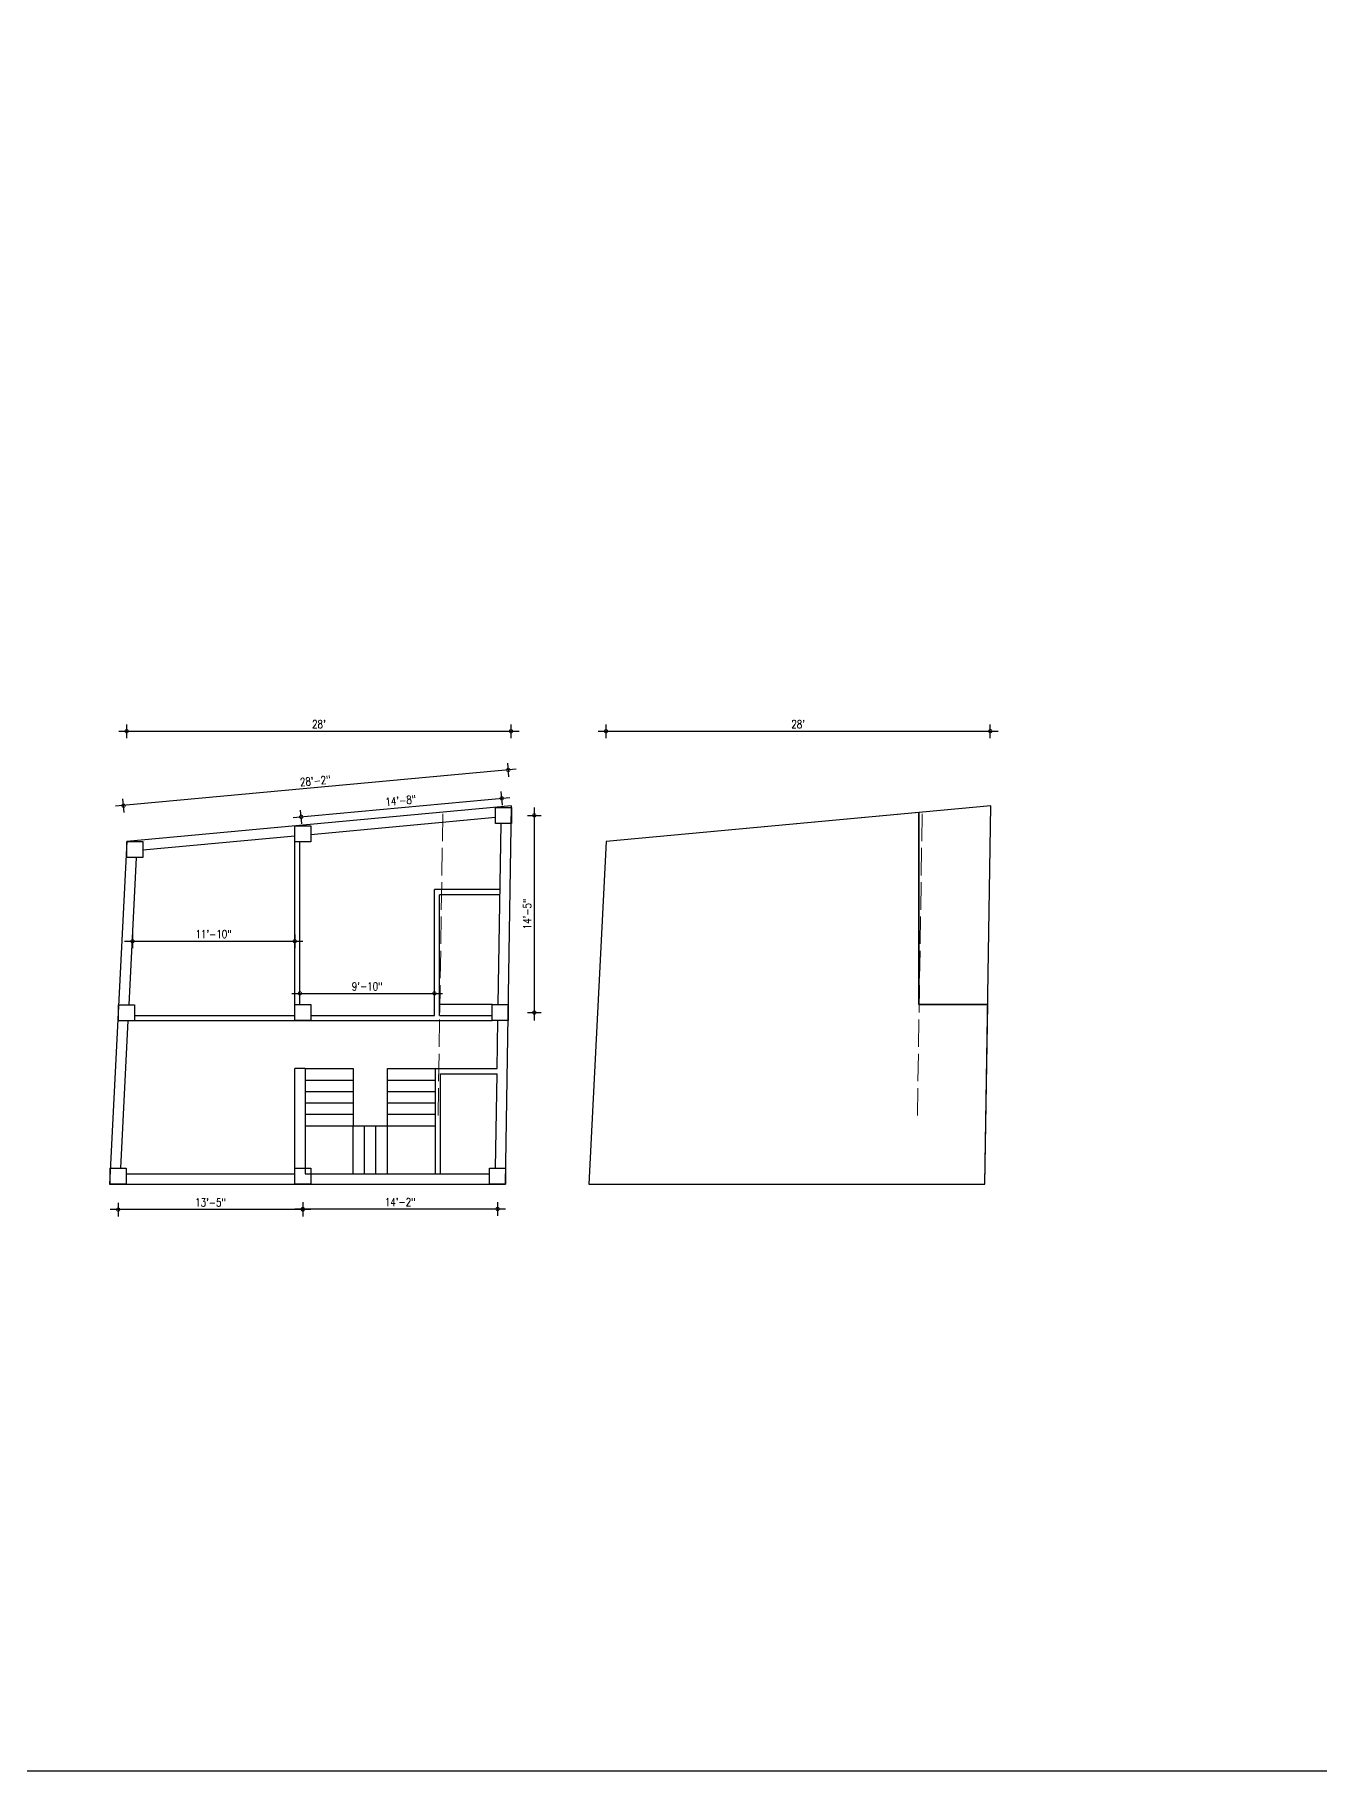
# Model space of a CAD drawing. Header units: inches. Extents: x -9985691 to 3643, y -3270716 to 4788.
# Drawn here: x -4987095 to -4985972, y -3263648 to -3262129 of the extents above; entities that cross this region are included whole.
import ezdxf

# ---------------------------------------------------------------- set-up
doc = ezdxf.new("R2010")
doc.units = ezdxf.units.IN
doc.header["$LTSCALE"] = 2
doc.header["$MEASUREMENT"] = 0
doc.header["$PDMODE"] = 34
doc.linetypes.add('ACAD_ISO02W100', pattern=[15, 12, -3])
doc.layers.get('0').update_dxf_attribs({"linetype": 'CONTINUOUS'})
doc.layers.get('DEFPOINTS').update_dxf_attribs({"color": 141, "linetype": 'CONTINUOUS'})
doc.layers.add('HATCH', color=60, linetype='ACAD_ISO02W100', lineweight=13)
doc.styles.add('ROMANS', font='Romans.shx', dxfattribs={"width": 0.8})
doc.dimstyles.new('8 SCALE', dxfattribs={"dimscale": 0, "dimtxt": 7, "dimasz": 6, "dimexe": 6, "dimexo": 2, "dimgap": 2, "dimtad": 1, "dimdec": 0, "dimzin": 0, "dimdsep": 46, "dimlunit": 4, "dimtxsty": 'ROMANS', "dimblk": 'DOTSMALL', "dimcen": 0, "dimdle": 7, "dimclrd": 8, "dimclre": 8, "dimclrt": 3, "dimadec": 0, "dimazin": 0, "dimtfac": 1, "dimtdec": 0, "dimtofl": 0, "dimtmove": 2, "dimatfit": 3, "dimfxl": 6, "dimfxlon": 1, "dimtolj": 1, "dimtzin": 0, "dimarcsym": 0})

# ---------------------------------------------------------------- blocks, each defined once
blk = doc.blocks.new('_DOTSMALL')
at = {"color": 0, "linetype": 'ByBlock', "const_width": 0.5}
blk.add_lwpolyline([(-0.0625, 0, 1), (0.0625, 0, 1)], format="xyb", close=True, dxfattribs=at)
blk = doc.blocks.new('*D531')
at = {"color": 8, "lineweight": -2, "ltscale": 0.5, "transparency": 16777216}
for p, q in [((-4986673.8, -3262771.3), (-4987024.3, -3262803.7)), ((-4986680.2, -3262777.9), (-4986681.3, -3262765.9)), ((-4987016.8, -3262809.1), (-4987017.9, -3262797.1))]:
    blk.add_line(p, q, dxfattribs=at)
at = {"layer": 'DEFPOINTS', "color": 0, "ltscale": 0.5, "transparency": 16777216}
for p in [(-4987017.3, -3262803.1), (-4986677.9, -3262803.2), (-4987014.5, -3262834.4)]:
    blk.add_point(p, dxfattribs=at)
at = {"color": 8, "lineweight": -2, "ltscale": 0.5, "transparency": 16777216, "xscale": 6, "yscale": 6, "zscale": 6}
for p, rotation in [((-4986680.8, -3262771.9), 5.28923447946644), ((-4987017.3, -3262803.1), 185.2892344794664)]:
    blk.add_blockref('_DOTSMALL', p, dxfattribs=dict(at, rotation=rotation))
at = {"color": 3, "ltscale": 0.5, "transparency": 16777216, "insert": (-4986849.6, -3262781.4), "char_height": 7, "attachment_point": 5, "rotation": 5.2892, "style": 'ROMANS'}
blk.add_mtext('\\A1;28\'-2"', dxfattribs=at)
blk = doc.blocks.new('*D532')
at = {"color": 8, "lineweight": -2, "ltscale": 0.5, "transparency": 16777216}
for p, q in [((-4987021.5, -3262738), (-4986671.4, -3262738)), ((-4987014.5, -3262744), (-4987014.5, -3262732)), ((-4986678.4, -3262744), (-4986678.4, -3262732))]:
    blk.add_line(p, q, dxfattribs=at)
at = {"layer": 'DEFPOINTS', "color": 0, "ltscale": 0.5, "transparency": 16777216}
for p in [(-4986678.4, -3262738), (-4987014.5, -3262834.4), (-4986678.4, -3262839.8)]:
    blk.add_point(p, dxfattribs=at)
at = {"color": 8, "lineweight": -2, "ltscale": 0.5, "transparency": 16777216, "xscale": 6, "yscale": 6, "zscale": 6, "rotation": 180}
blk.add_blockref('_DOTSMALL', (-4987014.5, -3262738), dxfattribs=at)
at = {"color": 8, "lineweight": -2, "ltscale": 0.5, "transparency": 16777216, "xscale": 6, "yscale": 6, "zscale": 6}
blk.add_blockref('_DOTSMALL', (-4986678.4, -3262738), dxfattribs=at)
at = {"color": 3, "ltscale": 0.5, "transparency": 16777216, "insert": (-4986846.4, -3262731.9), "char_height": 7, "attachment_point": 5, "style": 'ROMANS'}
blk.add_mtext("\\A1;28'", dxfattribs=at)
blk = doc.blocks.new('*D533')
at = {"color": 8, "lineweight": -2, "ltscale": 0.5, "transparency": 16777216}
for p, q in [((-4987021.9, -3263150.4), (-4987021.9, -3263162.4)), ((-4986860.5, -3263150.4), (-4986860.5, -3263162.4)), ((-4986853.5, -3263156.4), (-4987028.9, -3263156.4))]:
    blk.add_line(p, q, dxfattribs=at)
at = {"layer": 'DEFPOINTS', "color": 0, "ltscale": 0.5, "transparency": 16777216}
for p in [(-4987021.9, -3263127.1), (-4986860.5, -3263127.1), (-4987021.9, -3263156.4)]:
    blk.add_point(p, dxfattribs=at)
at = {"color": 8, "lineweight": -2, "ltscale": 0.5, "transparency": 16777216, "xscale": 6, "yscale": 6, "zscale": 6, "rotation": 180}
blk.add_blockref('_DOTSMALL', (-4987021.9, -3263156.4), dxfattribs=at)
at = {"color": 8, "lineweight": -2, "ltscale": 0.5, "transparency": 16777216, "xscale": 6, "yscale": 6, "zscale": 6}
blk.add_blockref('_DOTSMALL', (-4986860.5, -3263156.4), dxfattribs=at)
at = {"color": 3, "ltscale": 0.5, "transparency": 16777216, "insert": (-4986941.2, -3263150.2), "char_height": 7, "attachment_point": 5, "style": 'ROMANS'}
blk.add_mtext('\\A1;13\'-5"', dxfattribs=at)
blk = doc.blocks.new('*D534')
at = {"color": 8, "lineweight": -2, "ltscale": 0.5, "transparency": 16777216}
for p, q in [((-4986860.5, -3263149.9), (-4986860.5, -3263161.9)), ((-4986690.1, -3263149.9), (-4986690.1, -3263161.9)), ((-4986867.5, -3263155.9), (-4986683.1, -3263155.9))]:
    blk.add_line(p, q, dxfattribs=at)
at = {"layer": 'DEFPOINTS', "color": 0, "ltscale": 0.5, "transparency": 16777216}
for p in [(-4986860.5, -3263127.1), (-4986690.1, -3263127.1), (-4986690.1, -3263155.9)]:
    blk.add_point(p, dxfattribs=at)
at = {"color": 8, "lineweight": -2, "ltscale": 0.5, "transparency": 16777216, "xscale": 6, "yscale": 6, "zscale": 6, "rotation": 180}
blk.add_blockref('_DOTSMALL', (-4986860.5, -3263155.9), dxfattribs=at)
at = {"color": 8, "lineweight": -2, "ltscale": 0.5, "transparency": 16777216, "xscale": 6, "yscale": 6, "zscale": 6}
blk.add_blockref('_DOTSMALL', (-4986690.1, -3263155.9), dxfattribs=at)
at = {"color": 3, "ltscale": 0.5, "transparency": 16777216, "insert": (-4986775.3, -3263149.8), "char_height": 7, "attachment_point": 5, "style": 'ROMANS'}
blk.add_mtext('\\A1;14\'-2"', dxfattribs=at)
blk = doc.blocks.new('*D535')
at = {"color": 8, "lineweight": -2, "ltscale": 0.5, "transparency": 16777216}
for p, q in [((-4986685.9, -3262802.7), (-4986687, -3262790.7)), ((-4986868.8, -3262813.6), (-4986679.5, -3262796)), ((-4986861.3, -3262818.9), (-4986862.4, -3262807))]:
    blk.add_line(p, q, dxfattribs=at)
at = {"layer": 'DEFPOINTS', "color": 0, "ltscale": 0.5, "transparency": 16777216}
for p in [(-4986686.5, -3262796.7), (-4986685.1, -3262811.6), (-4986860.5, -3262827.8)]:
    blk.add_point(p, dxfattribs=at)
at = {"color": 8, "lineweight": -2, "ltscale": 0.5, "transparency": 16777216, "xscale": 6, "yscale": 6, "zscale": 6}
for p, rotation in [((-4986686.5, -3262796.7), 5.289245291826648), ((-4986861.9, -3262812.9), 185.2892452918267)]:
    blk.add_blockref('_DOTSMALL', p, dxfattribs=dict(at, rotation=rotation))
at = {"color": 3, "ltscale": 0.5, "transparency": 16777216, "insert": (-4986774.8, -3262798.7), "char_height": 7, "attachment_point": 5, "rotation": 5.2892, "style": 'ROMANS'}
blk.add_mtext('\\A1;14\'-8"', dxfattribs=at)
blk = doc.blocks.new('*D536')
at = {"color": 8, "lineweight": -2, "ltscale": 0.5, "transparency": 16777216}
for p, q in [((-4986658, -3262991.1), (-4986658, -3262804.6)), ((-4986664, -3262811.6), (-4986652, -3262811.6)), ((-4986664, -3262984.1), (-4986652, -3262984.1))]:
    blk.add_line(p, q, dxfattribs=at)
at = {"layer": 'DEFPOINTS', "color": 0, "ltscale": 0.5, "transparency": 16777216}
for p in [(-4986685.1, -3262811.6), (-4986658, -3262811.6), (-4986687.9, -3262984.1)]:
    blk.add_point(p, dxfattribs=at)
at = {"color": 8, "lineweight": -2, "ltscale": 0.5, "transparency": 16777216, "xscale": 6, "yscale": 6, "zscale": 6}
for p, rotation in [((-4986658, -3262811.6), 90), ((-4986658, -3262984.1), 270)]:
    blk.add_blockref('_DOTSMALL', p, dxfattribs=dict(at, rotation=rotation))
at = {"color": 3, "ltscale": 0.5, "transparency": 16777216, "insert": (-4986664.2, -3262897.9), "char_height": 7, "attachment_point": 5, "rotation": 90, "style": 'ROMANS'}
blk.add_mtext('\\A1;14\'-5"', dxfattribs=at)
blk = doc.blocks.new('*D537')
at = {"color": 8, "lineweight": -2, "ltscale": 0.5, "transparency": 16777216}
for p, q in [((-4986602.3, -3262738), (-4986252.3, -3262738)), ((-4986595.3, -3262744), (-4986595.3, -3262732)), ((-4986259.3, -3262744), (-4986259.3, -3262732))]:
    blk.add_line(p, q, dxfattribs=at)
at = {"layer": 'DEFPOINTS', "color": 0, "ltscale": 0.5, "transparency": 16777216}
for p in [(-4986259.3, -3262738), (-4986595.3, -3262834.4), (-4986259.3, -3262839.8)]:
    blk.add_point(p, dxfattribs=at)
at = {"color": 8, "lineweight": -2, "ltscale": 0.5, "transparency": 16777216, "xscale": 6, "yscale": 6, "zscale": 6, "rotation": 180}
blk.add_blockref('_DOTSMALL', (-4986595.3, -3262738), dxfattribs=at)
at = {"color": 8, "lineweight": -2, "ltscale": 0.5, "transparency": 16777216, "xscale": 6, "yscale": 6, "zscale": 6}
blk.add_blockref('_DOTSMALL', (-4986259.3, -3262738), dxfattribs=at)
at = {"color": 3, "ltscale": 0.5, "transparency": 16777216, "insert": (-4986427.3, -3262731.9), "char_height": 7, "attachment_point": 5, "style": 'ROMANS'}
blk.add_mtext("\\A1;28'", dxfattribs=at)
blk = doc.blocks.new('*D538')
at = {"color": 8, "lineweight": -2, "ltscale": 0.5, "transparency": 16777216}
for p, q in [((-4987016.4, -3262921.7), (-4986860.5, -3262921.7)), ((-4987009.4, -3262915.7), (-4987009.4, -3262927.7)), ((-4986867.5, -3262915.7), (-4986867.5, -3262927.7))]:
    blk.add_line(p, q, dxfattribs=at)
at = {"layer": 'DEFPOINTS', "color": 0, "ltscale": 0.5, "transparency": 16777216}
for p in [(-4987009.4, -3262912.8), (-4986867.5, -3262912.8), (-4986867.5, -3262921.7)]:
    blk.add_point(p, dxfattribs=at)
at = {"color": 8, "lineweight": -2, "ltscale": 0.5, "transparency": 16777216, "xscale": 6, "yscale": 6, "zscale": 6, "rotation": 180}
blk.add_blockref('_DOTSMALL', (-4987009.4, -3262921.7), dxfattribs=at)
at = {"color": 8, "lineweight": -2, "ltscale": 0.5, "transparency": 16777216, "xscale": 6, "yscale": 6, "zscale": 6}
blk.add_blockref('_DOTSMALL', (-4986867.5, -3262921.7), dxfattribs=at)
at = {"color": 3, "ltscale": 0.5, "transparency": 16777216, "insert": (-4986938.5, -3262915.5), "char_height": 7, "attachment_point": 5, "style": 'ROMANS'}
blk.add_mtext('\\A1;11\'-10"', dxfattribs=at)
blk = doc.blocks.new('*D539')
at = {"color": 8, "lineweight": -2, "ltscale": 0.5, "transparency": 16777216}
for p, q in [((-4986870, -3262967.3), (-4986738.4, -3262967.3)), ((-4986863, -3262973.3), (-4986863, -3262961.3)), ((-4986745.4, -3262973.3), (-4986745.4, -3262961.3))]:
    blk.add_line(p, q, dxfattribs=at)
at = {"layer": 'DEFPOINTS', "color": 0, "ltscale": 0.5, "transparency": 16777216}
for p in [(-4986745.4, -3262967.3), (-4986863, -3262977.1), (-4986745.4, -3262977.1)]:
    blk.add_point(p, dxfattribs=at)
at = {"color": 8, "lineweight": -2, "ltscale": 0.5, "transparency": 16777216, "xscale": 6, "yscale": 6, "zscale": 6, "rotation": 180}
blk.add_blockref('_DOTSMALL', (-4986863, -3262967.3), dxfattribs=at)
at = {"color": 8, "lineweight": -2, "ltscale": 0.5, "transparency": 16777216, "xscale": 6, "yscale": 6, "zscale": 6}
blk.add_blockref('_DOTSMALL', (-4986745.4, -3262967.3), dxfattribs=at)
at = {"color": 3, "ltscale": 0.5, "transparency": 16777216, "insert": (-4986804.2, -3262961.2), "char_height": 7, "attachment_point": 5, "style": 'ROMANS'}
blk.add_mtext('\\A1;9\'-10"', dxfattribs=at)

msp = doc.modelspace()

# ---------------------------------------------------------------- linework, layer by layer
at = {"ltscale": 0.5}
for p, q in [((-4986692.1, -3262813.6), (-4986853.5, -3262828.5)), ((-4986689.6, -3262977.1), (-4986687.1, -3262818.6)), ((-4986321.7, -3262809.1), (-4986321.7, -3262977.1)), ((-4986867.5, -3262829.8), (-4987000.5, -3262842.1)), ((-4986867.5, -3262977.1), (-4986867.5, -3262834.8)), ((-4986863, -3262977.1), (-4986863, -3262834.8)), ((-4987006.1, -3262848.4), (-4987012.7, -3262977.2)), ((-4986745.4, -3262986.6), (-4986745.4, -3262876.6)), ((-4986688.1, -3262876.6), (-4986745.4, -3262876.6)), ((-4986740.9, -3262986.6), (-4986740.9, -3262881.1)), ((-4986688.1, -3262881.1), (-4986740.9, -3262881.1)), ((-4987007.7, -3262986.6), (-4986867.5, -3262986.6)), ((-4986853.5, -3262986.6), (-4986745.4, -3262986.6)), ((-4986694.9, -3262977.1), (-4986740.9, -3262977.1)), ((-4986740.9, -3262986.6), (-4986694.9, -3262986.6)), ((-4986321.7, -3262977.1), (-4986261.5, -3262977.1)), ((-4987013.4, -3262991.1), (-4987019.9, -3263120.1)), ((-4987013.4, -3262991.1), (-4986694.9, -3262991.1)), ((-4986690.5, -3263033.1), (-4986689.9, -3262991.1)), ((-4986867.5, -3263120.1), (-4986867.5, -3263033.1)), ((-4986858.5, -3263033.1), (-4986867.5, -3263033.1)), ((-4986858.5, -3263033.1), (-4986858.5, -3263125.1)), ((-4986858.5, -3263033.1), (-4986816.5, -3263033.1)), ((-4986816.5, -3263033.1), (-4986816.5, -3263083.1)), ((-4986786.5, -3263083.1), (-4986786.5, -3263033.1)), ((-4986786.5, -3263033.1), (-4986744.5, -3263033.1)), ((-4986744.5, -3263125.1), (-4986744.5, -3263033.1)), ((-4986744.5, -3263033.1), (-4986690.5, -3263033.1)), ((-4986858.5, -3263043.1), (-4986816.5, -3263043.1)), ((-4986786.5, -3263043.1), (-4986744.5, -3263043.1)), ((-4986740, -3263125.1), (-4986740, -3263037.6)), ((-4986740, -3263037.6), (-4986690.6, -3263037.6)), ((-4986691.9, -3263120.1), (-4986690.6, -3263037.6)), ((-4986858.5, -3263053.1), (-4986816.5, -3263053.1)), ((-4986858.5, -3263063.1), (-4986816.5, -3263063.1)), ((-4986786.5, -3263053.1), (-4986744.5, -3263053.1)), ((-4986786.5, -3263063.1), (-4986744.5, -3263063.1)), ((-4986858.5, -3263073.1), (-4986816.5, -3263073.1)), ((-4986786.5, -3263073.1), (-4986744.5, -3263073.1)), ((-4986858.5, -3263083.1), (-4986816.5, -3263083.1)), ((-4986826.5, -3263083.1), (-4986786.5, -3263083.1)), ((-4986816.5, -3263125.1), (-4986816.5, -3263083.1)), ((-4986806.5, -3263125.1), (-4986806.5, -3263083.1)), ((-4986796.5, -3263125.1), (-4986796.5, -3263083.1)), ((-4986786.5, -3263125.1), (-4986786.5, -3263083.1)), ((-4986786.5, -3263083.1), (-4986744.5, -3263083.1)), ((-4987014.9, -3263125.1), (-4986867.5, -3263125.1)), ((-4986858.5, -3263125.1), (-4986697.1, -3263125.1))]:
    msp.add_line(p, q, dxfattribs=at)
for points in [[(-4993709.2, -3259561), (-4984848.3, -3259561), (-4984848.3, -3263647.7), (-4993709.2, -3263647.7)], [(-4986677.9, -3262803.2), (-4987014.5, -3262834.4), (-4987029.6, -3263134.1), (-4986683.1, -3263134.1)], [(-4986692.1, -3262804.6), (-4986678.1, -3262804.6), (-4986678.1, -3262818.6), (-4986692.1, -3262818.6)], [(-4986258.7, -3262803.2), (-4986595.3, -3262834.4), (-4986610.4, -3263134.1), (-4986264, -3263134.1)], [(-4986867.5, -3262820.8), (-4986853.5, -3262820.8), (-4986853.5, -3262834.8), (-4986867.5, -3262834.8)], [(-4986321.7, -3262809.1), (-4986595.3, -3262834.4), (-4986610.4, -3263134.1), (-4986264, -3263134.1), (-4986261.5, -3262977.1), (-4986321.7, -3262977.1)], [(-4987014.5, -3262834.4), (-4987000.5, -3262834.4), (-4987000.5, -3262848.4), (-4987014.5, -3262848.4)], [(-4987021.7, -3262977.2), (-4987007.7, -3262977.2), (-4987007.7, -3262991.2), (-4987021.7, -3262991.2)], [(-4986867.5, -3262977.1), (-4986853.5, -3262977.1), (-4986853.5, -3262991.1), (-4986867.5, -3262991.1)], [(-4986694.9, -3262977.1), (-4986680.9, -3262977.1), (-4986680.9, -3262991.1), (-4986694.9, -3262991.1)], [(-4987028.9, -3263120.1), (-4987014.9, -3263120.1), (-4987014.9, -3263134.1), (-4987028.9, -3263134.1)], [(-4986867.5, -3263120.1), (-4986853.5, -3263120.1), (-4986853.5, -3263134.1), (-4986867.5, -3263134.1)], [(-4986697.1, -3263120.1), (-4986683.1, -3263120.1), (-4986683.1, -3263134.1), (-4986697.1, -3263134.1)]]:
    msp.add_lwpolyline(points, close=True, dxfattribs=at)
at = {"layer": 'HATCH', "transparency": 33554661}
for p, q in [((-4986742.2, -3263074.1), (-4986738, -3262808.8)), ((-4986323, -3263074.1), (-4986318.8, -3262808.8))]:
    msp.add_line(p, q, dxfattribs=at)

# ---------------------------------------------------------------- dimensions: what is measured, and where the dimension line sits
at = {"ltscale": 0.5}
for base, p1, p2, picture, middle in [((-4986678.4, -3262738), (-4987014.5, -3262834.4), (-4986678.4, -3262839.8), '*D532', (-4986846.4, -3262731.9)), ((-4986259.3, -3262738), (-4986595.3, -3262834.4), (-4986259.3, -3262839.8), '*D537', (-4986427.3, -3262731.9)), ((-4986867.5, -3262921.7), (-4987009.4, -3262912.8), (-4986867.5, -3262912.8), '*D538', (-4986938.5, -3262915.5)), ((-4986745.4, -3262967.3), (-4986863, -3262977.1), (-4986745.4, -3262977.1), '*D539', (-4986804.2, -3262961.2)), ((-4987021.9, -3263156.4), (-4986860.5, -3263127.1), (-4987021.9, -3263127.1), '*D533', (-4986941.2, -3263150.2)), ((-4986690.1, -3263155.9), (-4986860.5, -3263127.1), (-4986690.1, -3263127.1), '*D534', (-4986775.3, -3263149.8))]:
    dim = msp.add_linear_dim(base=base, p1=p1, p2=p2, dimstyle='8 SCALE', override={"dimscale": 1}, dxfattribs=at)
    dim.commit()
    dim.dimension.update_dxf_attribs({"geometry": picture, "text_midpoint": middle})
for p1, p2, distance, picture, middle in [((-4986677.9, -3262803.2), (-4987014.5, -3262834.4), -31.5, '*D531', (-4986849.6, -3262781.4)), ((-4986860.5, -3262827.8), (-4986685.1, -3262811.6), 14.9, '*D535', (-4986774.8, -3262798.7))]:
    dim = msp.add_aligned_dim(p1=p1, p2=p2, distance=distance, dimstyle='8 SCALE', override={"dimscale": 1}, dxfattribs=at)
    dim.commit()
    dim.dimension.update_dxf_attribs({"geometry": picture, "text_midpoint": middle})
dim = msp.add_linear_dim(base=(-4986658.0169, -3262811.5585), p1=(-4986687.8644, -3262984.1429), p2=(-4986685.1105, -3262811.5585), angle=90, dimstyle='8 SCALE', override={"dimscale": 1}, dxfattribs=at)
dim.commit()
dim.dimension.update_dxf_attribs({"geometry": '*D536', "text_midpoint": (-4986664.1835, -3262897.8507)})

doc.saveas('drawing.dxf')
